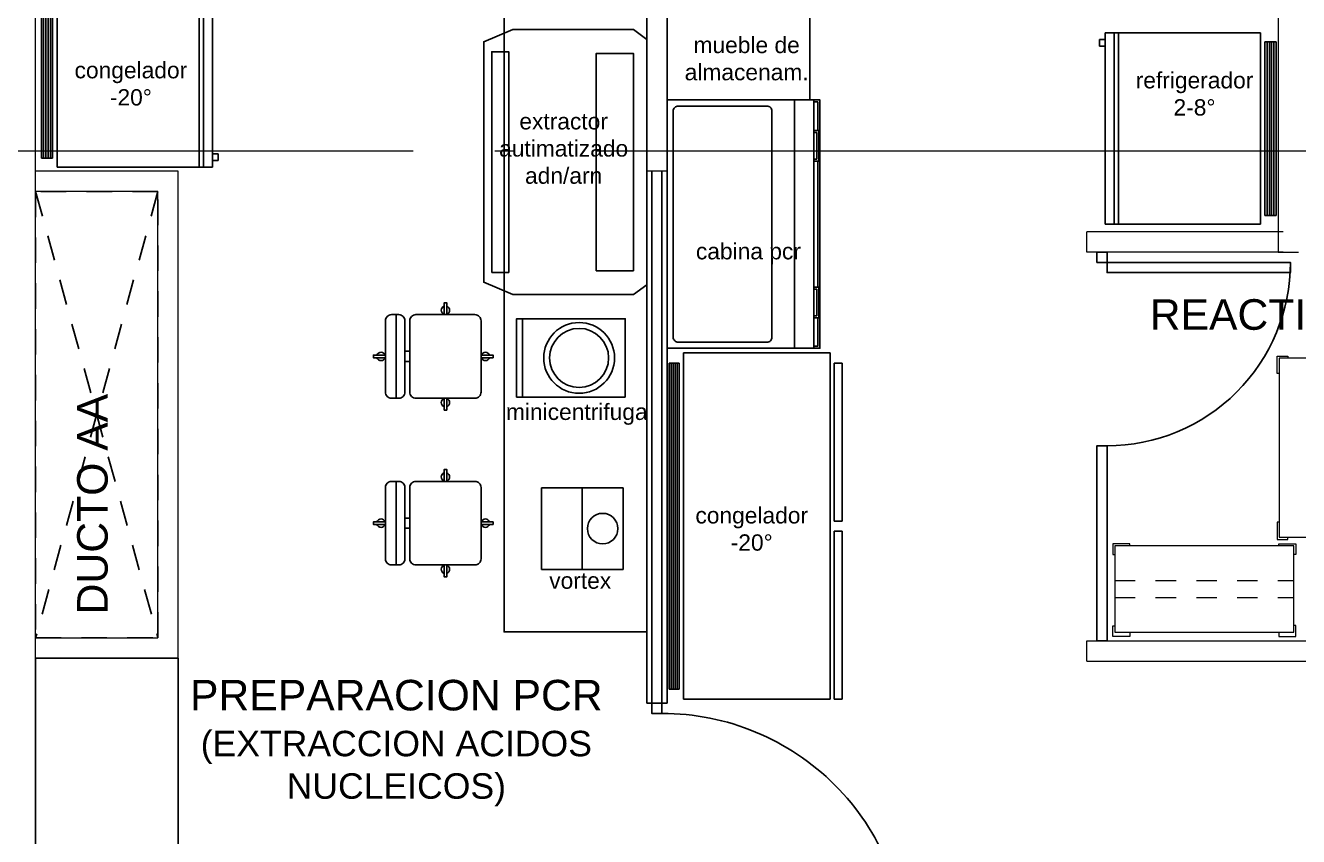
# Model space of a CAD drawing. Header units: metres. Extents: x -22 to 564, y 0 to 143.
# Drawn here: x 297.44 to 303.69, y 37.51 to 41.49 of the extents above; entities that cross this region are included whole.
import ezdxf

# ---------------------------------------------------------------- set-up
doc = ezdxf.new("R2010")
doc.units = ezdxf.units.M
for name, pattern in [('EJES630', [6.3, 5.5, -0.4, 0, -0.4]), ('XREF 3N NEURO-ONCOLOGIA$0$HIDDEN2', [0.1875, 0.125, -0.0625]), ('XREF 3N NEURO-ONCOLOGIA$0$PDF_IMPORT', [1, 0.8, -0.2])]:
    doc.linetypes.add(name, pattern=pattern)
doc.layers.add('EJES', color=11, linetype='EJES630', lineweight=0)
doc.layers.add('XREF 3N NEURO-ONCOLOGIA$0$MUROS DE TABLAROCA', color=150, linetype='Continuous', lineweight=13)
for name, color, linetype in [('TEXTO', 7, 'Continuous'), ('XREF 3N NEURO-ONCOLOGIA$0$CANCELES', 1, 'Continuous'), ('XREF 3N NEURO-ONCOLOGIA$0$DUCTO AA', 40, 'XREF 3N NEURO-ONCOLOGIA$0$HIDDEN2'), ('XREF 3N NEURO-ONCOLOGIA$0$MOBILIARIO', 161, 'Continuous'), ('XREF 3N NEURO-ONCOLOGIA$0$MOBILIARIO FIJO', 40, 'Continuous'), ('XREF 3N NEURO-ONCOLOGIA$0$MUROS BAJOS', 2, 'Continuous'), ('XREF 3N NEURO-ONCOLOGIA$0$TEXTO', 7, 'Continuous')]:
    doc.layers.add(name, color=color, linetype=linetype)
doc.styles.add('100 LOCALES 25', font='arial.ttf', dxfattribs={"height": 0.25})
doc.styles.add('100 SUBTITULOS 30', font='arial.ttf', dxfattribs={"height": 0.3})
doc.styles.add('XREF 3N NEURO-ONCOLOGIA$0$100 SUBTITULOS 30', font='arial.ttf', dxfattribs={"height": 0.3})

# ---------------------------------------------------------------- blocks, each defined once
blk = doc.blocks.new('XREF 3N NEURO-ONCOLOGIA$0$A-03 PLANTA BAJA$0$equipouroanalisis')
for points in [[(-0.4, -0.2), (0, -0.2), (0, 0.2), (-0.4, 0.2), (-0.4, 0.2), (-0.4, 0), (-0.4, -0.2)], [(-0.4, 0), (0, 0)]]:
    blk.add_lwpolyline(points)
blk.add_circle((-0.2, 0.1), 0.075)
blk = doc.blocks.new('XREF 3N NEURO-ONCOLOGIA$0$A$Cd25cff23')
at = {"extrusion": (-1.0057e-18, 2.37902e-20, -1), "zscale": -0.9999999999999999, "rotation": 90.00027025357498}
blk.add_blockref('XREF 3N NEURO-ONCOLOGIA$0$A-03 PLANTA BAJA$0$equipouroanalisis', (-0.118, 0.0547), dxfattribs=at)
blk = doc.blocks.new('XREF 3N NEURO-ONCOLOGIA$0$XR-00$0$04 AQ 03$0$51144A1J')
at = {"layer": 'XREF 3N NEURO-ONCOLOGIA$0$MOBILIARIO'}
for p, q in [((-0.205, 0.5256), (0.205, 0.5256)), ((-0.025, 0.4585), (-0.025, 0.4824)), ((0.025, 0.4585), (0.025, 0.4824))]:
    blk.add_line(p, q, dxfattribs=at)
for points in [[(-0.0062, 0.5782), (-0.0062, 0.6367), (0.0062, 0.6367), (0.0062, 0.5782)], [(-0.205, 0.2773), (-0.2635, 0.2773), (-0.2635, 0.2897), (-0.205, 0.2897)], [(0.205, 0.2773), (0.2635, 0.2773), (0.2635, 0.2897), (0.205, 0.2897)], [(-0.0062, 0.1085), (-0.0062, 0.05), (0.0062, 0.05), (0.0062, 0.1085)]]:
    blk.add_lwpolyline(points, dxfattribs=at)
for points in [[(0.205, 0.5482, 0.414214), (0.175, 0.5782), (-0.175, 0.5782, 0.414214), (-0.205, 0.5482), (-0.205, 0.5124, 0.414214), (-0.175, 0.4824), (0.175, 0.4824, 0.414214), (0.205, 0.5124)], [(0.205, 0.4285, 0.414214), (0.175, 0.4585), (-0.175, 0.4585, 0.414214), (-0.205, 0.4285), (-0.205, 0.1385, 0.414214), (-0.175, 0.1085), (0.175, 0.1085, 0.414214), (0.205, 0.1385)]]:
    blk.add_lwpolyline(points, format="xyb", close=True, dxfattribs=at)
for centre, start, end in [((0, 0.5998), 107.37707, 252.62293), ((0, 0.5998), 287.37803, 72.62197), ((-0.2266, 0.2835), 17.37803, 162.62197), ((-0.2266, 0.2835), 197.37707, 342.62293), ((0.2266, 0.2835), 17.37803, 162.62197), ((0.2266, 0.2835), 197.37707, 342.62293), ((0, 0.0869), 107.37707, 252.62293), ((0, 0.0869), 287.37803, 72.62197)]:
    blk.add_arc(centre, 0.0207, start, end, dxfattribs=at)
blk = doc.blocks.new('XREF 3N NEURO-ONCOLOGIA$0$A$Cab704c85')
for p, q in [((0.625, 0.6095), (0.625, -0.6095)), ((0.72, -0.6095), (0.72, 0.6095))]:
    blk.add_line(p, q)
for points in [[(0, -0.6095), (0.75, -0.6095), (0.75, 0.6095), (0, 0.6095)], [(0.72, 0.4495), (0.735, 0.4495), (0.735, 0.3195), (0.72, 0.3195), (0.72, 0.3095), (0.745, 0.3095), (0.745, 0.4595), (0.72, 0.4595)], [(0.72, -0.4495), (0.735, -0.4495), (0.735, -0.3195), (0.72, -0.3195), (0.72, -0.3095), (0.745, -0.3095), (0.745, -0.4595), (0.72, -0.4595)]]:
    blk.add_lwpolyline(points, close=True)
blk.add_lwpolyline([(0.055, 0.5795), (0.49, 0.5795, -0.414214), (0.515, 0.5545), (0.515, -0.5545, -0.414214), (0.49, -0.5795), (0.055, -0.5795, -0.414214), (0.03, -0.5545), (0.03, 0.5545, -0.414214)], format="xyb", close=True)
for points in [[(0.72, 0.5995), (0.74, 0.5995), (0.74, 0.4595)], [(0.74, 0.3095), (0.74, -0.3095)], [(0.74, -0.4595), (0.74, -0.5995), (0.72, -0.5995)]]:
    blk.add_lwpolyline(points)
blk = doc.blocks.new('XREF 3N NEURO-ONCOLOGIA$0$CABINA DE SEG BIOLOGICA CLASE II')
for points in [[(7.0929, 38.0047), (7.1408, 38.0702), (7.1408, 38.6624), (7.0807, 38.8047), (5.9009, 38.8047), (5.8408, 38.6624), (5.8408, 38.0702), (5.8887, 38.0047)], [(5.9492, 38.7657), (7.0324, 38.7657), (7.0324, 38.6822), (5.9492, 38.6822)], [(5.9574, 38.0702), (7.0242, 38.0702), (7.0242, 38.2521), (5.9574, 38.2521)]]:
    blk.add_lwpolyline(points, close=True)
blk = doc.blocks.new('XREF 3N NEURO-ONCOLOGIA$0$BORTEX')
blk.add_line((-0.192, -0.504), (0.192, -0.504))
blk.add_lwpolyline([(-0.192, 0), (0.192, 0), (0.192, -0.5338), (-0.192, -0.5338)], close=True)
for radius in [0.1738, 0.1448]:
    blk.add_circle((0, -0.2266), radius)
blk = doc.blocks.new('XREF 3N NEURO-ONCOLOGIA$0$A$Cfe4d51f6')
for p, q in [((0.47, 0), (-0.47, 0)), ((-0.47, -0.763), (-0.47, 0)), ((-0.47, -0.044), (-0.47, 0)), ((0.437, 0.0275), (0.404, 0.0275)), ((0.404, 0), (0.404, 0.0275)), ((0.437, 0), (0.437, 0.0275)), ((0.47, 0), (0.47, -0.763)), ((0.47, -0.044), (0.47, 0)), ((0.47, -0.044), (-0.47, -0.044)), ((0.47, -0.066), (-0.47, -0.066)), ((0.47, -0.763), (-0.47, -0.763)), ((0.426, -0.785), (-0.426, -0.785)), ((-0.426, -0.785), (-0.426, -0.84)), ((0.426, -0.796), (-0.426, -0.796)), ((0.426, -0.807), (-0.426, -0.807)), ((0.426, -0.785), (0.426, -0.84)), ((0.426, -0.818), (-0.426, -0.818)), ((0.426, -0.829), (-0.426, -0.829)), ((0.426, -0.84), (-0.426, -0.84))]:
    blk.add_line(p, q)
blk = doc.blocks.new('XREF 3N NEURO-ONCOLOGIA$0$REF4PTAS')
for p, q in [((0.8, 0.07), (-0.8, 0.07)), ((-0.8, 0.02), (-0.8, 0.07)), ((0.8, 0.02), (0.8, 0.07)), ((-0.85, -0.72), (-0.85, 0)), ((0.85, 0), (-0.85, 0)), ((0.8, 0.06), (-0.8, 0.06)), ((0.8, 0.05), (-0.8, 0.05)), ((0.8, 0.04), (-0.8, 0.04)), ((0.8, 0.03), (-0.8, 0.03)), ((0.8, 0.02), (-0.8, 0.02)), ((0.85, -0.72), (0.85, 0)), ((-0.85, -0.72), (0.85, -0.72)), ((-0.025, -0.74), (-0.8, -0.74)), ((-0.8, -0.74), (-0.8, -0.78)), ((-0.025, -0.74), (-0.025, -0.78)), ((0.025, -0.74), (0.025, -0.78)), ((0.025, -0.74), (0.85, -0.74)), ((0.85, -0.74), (0.85, -0.78)), ((-0.025, -0.78), (-0.8, -0.78)), ((0.85, -0.78), (0.025, -0.78))]:
    blk.add_line(p, q)
blk = doc.blocks.new('XREF 3N NEURO-ONCOLOGIA$0$A$Ce8e868ac')
at = {"layer": 'XREF 3N NEURO-ONCOLOGIA$0$MOBILIARIO', "lineweight": 0}
for points in [[(0.3289, 0.1603), (0.3078, 0.1603), (0.3077, 0.2449), (0.3607, 0.2449), (0.3607, 0.2343)], [(0.7522, 0.1603), (0.7628, 0.1603), (0.7628, 0.245), (0.7099, 0.245), (0.7099, 0.2344)], [(0.329, -0.57), (0.3079, -0.57), (0.3079, -0.6546), (0.3608, -0.6546), (0.3608, -0.644)], [(0.7523, -0.5699), (0.7629, -0.5699), (0.7629, -0.6546), (0.71, -0.6546), (0.71, -0.644)]]:
    blk.add_lwpolyline(points, dxfattribs=at)
blk.add_lwpolyline([(0.3289, 0.2343), (0.7522, 0.2344), (0.7523, -0.644), (0.329, -0.644)], close=True, dxfattribs=at)
at = {"layer": 'XREF 3N NEURO-ONCOLOGIA$0$MOBILIARIO', "linetype": 'XREF 3N NEURO-ONCOLOGIA$0$PDF_IMPORT', "lineweight": 0, "ltscale": 0.031748}
for points in [[(0.4984, -0.644), (0.4982, 0.2344)], [(0.583, -0.644), (0.5829, 0.2344)]]:
    blk.add_lwpolyline(points, dxfattribs=at)
blk = doc.blocks.new('XREF 3N NEURO-ONCOLOGIA')
at = {"layer": 'XREF 3N NEURO-ONCOLOGIA$0$CANCELES'}
for p, q in [((8.508, 36.7151, 0), (5.8946, 36.7151, 0)), ((8.508, 36.6651, 0), (5.8946, 36.6651, 0))]:
    blk.add_line(p, q, dxfattribs=at)
at = {"layer": 'XREF 3N NEURO-ONCOLOGIA$0$CANCELES', "elevation": 0}
for points in [[(5.8946, 36.6651), (5.8446, 36.6651), (5.8446, 36.7151), (5.8946, 36.7151)], [(6.201, 34.5302), (6.201, 34.4802), (7.158, 34.4802), (7.158, 34.5302)], [(8.108, 34.5302), (8.108, 34.4802), (8.058, 34.4802), (8.058, 34.5302)]]:
    blk.add_lwpolyline(points, close=True, dxfattribs=at)
for points in [[(5.8446, 36.6651, -0.414214), (4.6446, 35.4651), (4.6446, 36.6651), (4.6946, 36.6651), (4.6946, 35.4651), (4.6446, 35.4651)], [(8.058, 33.5802), (8.008, 33.5802), (8.008, 34.4802), (8.058, 34.4802), (8.058, 33.5802, -0.414214), (7.158, 34.4802)]]:
    blk.add_lwpolyline(points, format="xyb", dxfattribs=at)
at = {"layer": 'XREF 3N NEURO-ONCOLOGIA$0$DUCTO AA'}
for p, q in [((8.4057, 39.1401, 0), (6.2161, 39.7401, 0)), ((8.4057, 39.7401, 0), (6.2161, 39.1401, 0))]:
    blk.add_line(p, q, dxfattribs=at)
at = {"layer": 'XREF 3N NEURO-ONCOLOGIA$0$DUCTO AA', "elevation": 0}
blk.add_lwpolyline([(8.4057, 39.7401), (6.2161, 39.7401), (6.2161, 39.1401), (8.4057, 39.1401)], close=True, dxfattribs=at)
at = {"layer": 'XREF 3N NEURO-ONCOLOGIA$0$MOBILIARIO FIJO', "elevation": 0}
for points in [[(6.1161, 39.0401), (6.1161, 39.7401), (4.5946, 39.74), (4.5946, 39.04)], [(10.158, 37.4401), (10.158, 36.7401), (6.2446, 36.7401), (6.2446, 37.4401)], [(8.8554, 35.9401), (8.8554, 36.6401), (11.808, 36.64), (11.808, 35.94)]]:
    blk.add_lwpolyline(points, close=True, dxfattribs=at)
at = {"layer": 'XREF 3N NEURO-ONCOLOGIA$0$MUROS BAJOS'}
for p, q in [((8.508, 36.7401, 0), (5.8946, 36.7401, 0)), ((5.8946, 36.6401, 0), (5.8946, 36.7401, 0)), ((8.508, 36.6401, 0), (5.8946, 36.6401, 0))]:
    blk.add_line(p, q, dxfattribs=at)
at = {"layer": 'XREF 3N NEURO-ONCOLOGIA$0$MUROS DE TABLAROCA'}
for p, q in [((4.1369, 39.7401), (11.108, 39.7401)), ((6.101, 34.5802, 0), (6.201, 34.5802, 0)), ((8.108, 33.6151), (8.108, 34.5802)), ((8.108, 34.5802, 0), (8.208, 34.5802, 0)), ((8.208, 33.6151), (8.208, 34.5802)), ((8.108, 33.6401), (8.108, 33.5401))]:
    blk.add_line(p, q, dxfattribs=at)
for points in [[(6.1161, 39.7401), (6.1161, 39.0401), (8.5057, 39.0401), (8.5057, 39.7401)], [(6.2161, 39.7401), (6.2161, 39.1401), (8.4057, 39.1401), (8.4057, 39.7401)], [(11.108, 36.7401), (8.508, 36.7401), (8.508, 36.6401), (11.808, 36.64)], [(11.808, 36.6401), (11.808, 33.6401), (8.108, 33.6401)]]:
    blk.add_lwpolyline(points, dxfattribs=at)
at = {"layer": 'XREF 3N NEURO-ONCOLOGIA$0$MUROS DE TABLAROCA', "elevation": 0}
for points in [[(6.101, 34.5802), (6.101, 32.7901), (8.108, 32.7901)], [(6.201, 34.5802), (6.201, 32.8901), (8.108, 32.8901)]]:
    blk.add_lwpolyline(points, dxfattribs=at)
at = {"layer": 'XREF 3N NEURO-ONCOLOGIA$0$MOBILIARIO'}
for name, p, rotation in [('XREF 3N NEURO-ONCOLOGIA$0$A$Cfe4d51f6', (8.9953, 38.8717), 180), ('XREF 3N NEURO-ONCOLOGIA$0$A$Cab704c85', (8.2459, 36.6401, 0), 270)]:
    blk.add_blockref(name, p, dxfattribs=dict(at, rotation=rotation))
at = {"layer": 'XREF 3N NEURO-ONCOLOGIA$0$MOBILIARIO', "xscale": 1.000021560058902, "yscale": 1.000021560058902, "zscale": 1.000021560058902}
for p in [(6.7783, 37.4447, 0), (7.5966, 37.4447, 0)]:
    blk.add_blockref('XREF 3N NEURO-ONCOLOGIA$0$XR-00$0$04 AQ 03$0$51144A1J', p, dxfattribs=at)
at = {"layer": 'XREF 3N NEURO-ONCOLOGIA$0$MOBILIARIO'}
for name, p in [('XREF 3N NEURO-ONCOLOGIA$0$CABINA DE SEG BIOLOGICA CLASE II', (2.0598, -1.2646, 0)), ('XREF 3N NEURO-ONCOLOGIA$0$A$Cfe4d51f6', (8.7149, 34.49, 0))]:
    blk.add_blockref(name, p, dxfattribs=at)
at = {"layer": 'XREF 3N NEURO-ONCOLOGIA$0$MOBILIARIO', "xscale": -1}
for name, p, rotation in [('XREF 3N NEURO-ONCOLOGIA$0$BORTEX', (7.5893, 36.8453, 0), 180), ('XREF 3N NEURO-ONCOLOGIA$0$A$Cd25cff23', (6.6061, 37.1744, 0), 90), ('XREF 3N NEURO-ONCOLOGIA$0$A$Ce8e868ac', (5.9145, 33.7974), 180.0164770239479), ('XREF 3N NEURO-ONCOLOGIA$0$A$Ce8e868ac', (7.353, 32.8823), 270.016477023948)]:
    blk.add_blockref(name, p, dxfattribs=dict(at, rotation=rotation))
blk.add_blockref('XREF 3N NEURO-ONCOLOGIA$0$REF4PTAS', (6.7637, 36.5602, 0), dxfattribs=at)
at = {"layer": 'XREF 3N NEURO-ONCOLOGIA$0$TEXTO', "char_height": 0.08, "width": 0.630823, "attachment_point": 1, "rotation": 270, "style": 'XREF 3N NEURO-ONCOLOGIA$0$100 SUBTITULOS 30'}
for s, insert in [('\\pxqc;congelador -20°', (9.0414, 39.5879, 0)), ('\\pxqc;extractor autimatizado\\Padn/arn', (8.7906, 37.4634, 0)), ('minicentrifuga', (7.3647, 37.4311, 0)), ('\\pxqc;vortex', (6.5363, 37.382, 0)), ('\\pxqc;mueble de almacenam.', (9.1651, 36.5649, 0)), ('\\pxqc;congelador\\P-20°', (6.8566, 36.54, 0)), ('\\pxqc;cabina pcr', (8.1529, 36.5562, 0)), ('\\pxqc;refrigerador 2-8°', (8.9921, 34.3661, 0))]:
    blk.add_mtext(s, dxfattribs=dict(at, insert=insert))

msp = doc.modelspace()

# ---------------------------------------------------------------- block references
at = {"rotation": 90}
msp.add_blockref('XREF 3N NEURO-ONCOLOGIA', (337.2286, 32.2671), dxfattribs=at)

# ---------------------------------------------------------------- next in the draw order: linework, layer by layer
at = {"layer": 'EJES'}
msp.add_line((281.0427, 40.8728), (337.5516, 40.8728), dxfattribs=at)

# ---------------------------------------------------------------- next in the draw order: texts
at = {"layer": 'TEXTO', "char_height": 0.15, "attachment_point": 1, "style": '100 SUBTITULOS 30'}
for s, insert, width in [('\\pxqc;REACTIVOS', (302.3865, 40.1444, 0), 2.353903), ('\\pxqc;PREPARACION PCR\\P{\\H0.83333x;(EXTRACCION ACIDOS\\PNUCLEICOS)}', (297.2999, 38.2763, 0), 3.918611)]:
    msp.add_mtext(s, dxfattribs=dict(at, insert=insert, width=width))
at = {"layer": 'TEXTO', "color": 0, "insert": (297.8443, 38.5975, 0), "char_height": 0.15, "width": 1.528906, "attachment_point": 7, "rotation": 90, "style": '100 LOCALES 25'}
msp.add_mtext('DUCTO AA', dxfattribs=at)

doc.saveas('drawing.dxf')
